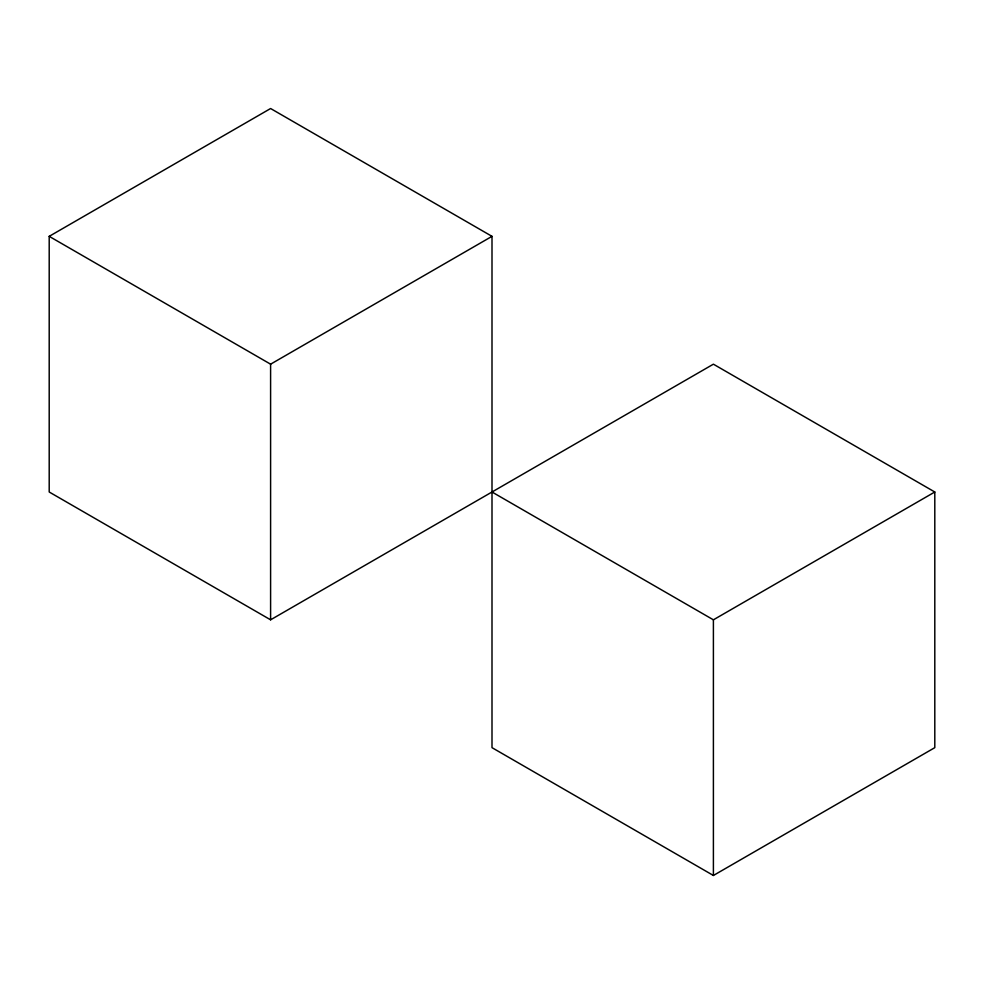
<?xml version="1.0" encoding="UTF-8"?>
<svg xmlns="http://www.w3.org/2000/svg" width="984" height="984" viewBox="0 0 984 984"><rect width="100%" height="100%" fill="white"/><g stroke="black" fill="none" stroke-linecap="round" stroke-linejoin="round"><path stroke-width="1.48" d="M49.2 236.345L270.6 108.523L492 236.345L492 747.655L713.4 875.477L934.8 747.655L934.8 492L713.4 364.178L270.6 619.822L49.2 492L49.2 236.345L270.6 364.178L492 236.345M492 492L713.4 619.822L934.8 492M713.4 619.822L713.4 875.477M270.6 364.178L270.6 619.822"/></g></svg>
